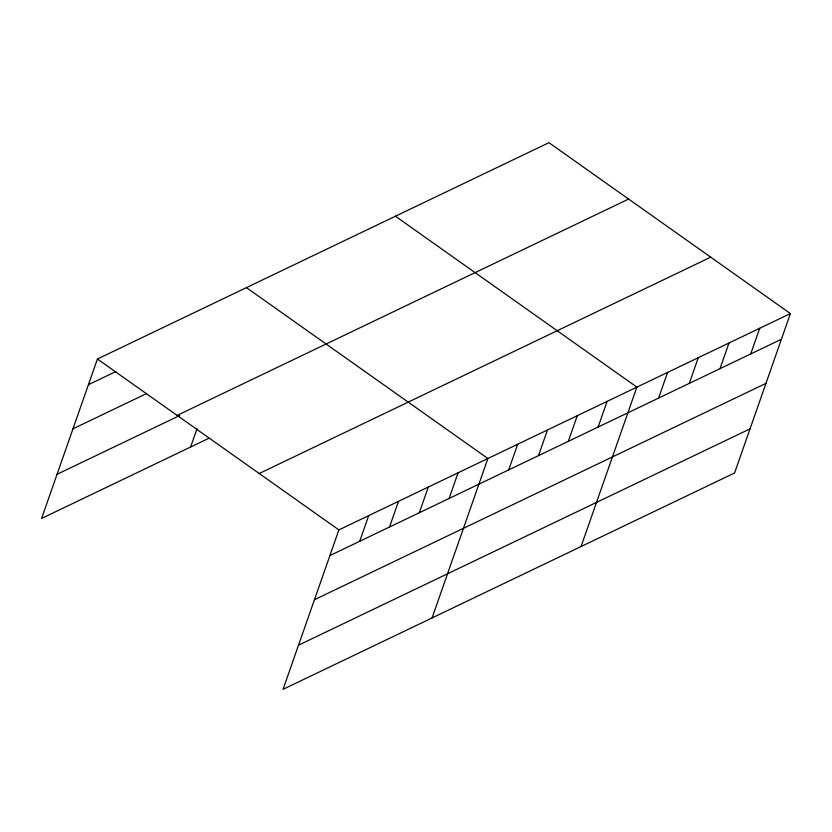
<?xml version="1.0" encoding="UTF-8"?>
<svg xmlns="http://www.w3.org/2000/svg" width="832" height="832" viewBox="0 0 832 832"><rect width="100%" height="100%" fill="white"/><g stroke="black" fill="none" stroke-linecap="round" stroke-linejoin="round"><path stroke-width="1.25" d="M790.4 313.57L338.894 529.901L283.067 689.322L734.573 472.992L790.4 313.57L548.933 142.678L97.427 359.008L41.6 518.43L208.936 438.256M190.601 447.044L197.038 428.646M359.705 541.289L368.701 515.632M389.511 527.02L398.497 501.353M419.307 512.741L428.293 487.074M449.103 498.462L458.089 472.794M432.068 617.937L487.895 458.515L246.428 287.622M508.706 469.903L517.691 444.236M538.502 455.624L547.487 429.957M568.298 441.345L577.294 415.678M598.104 427.066L607.09 401.398M581.058 546.541L636.886 387.119L395.418 216.226M658.601 398.081L667.586 372.414M689.302 383.365L698.298 357.698M720.002 368.659L728.998 342.992M750.714 353.943L759.699 328.276M88.442 384.675L115.95 371.498M72.987 428.813L146.338 393.671M177.112 415.407L628.618 199.066M57.054 474.292L179.691 415.532M259.21 473.512L710.715 257.171M329.909 555.568L781.414 339.238M314.454 599.706L765.95 383.375M298.522 645.185L750.027 428.854M97.427 359.008L338.894 529.901"/></g></svg>
